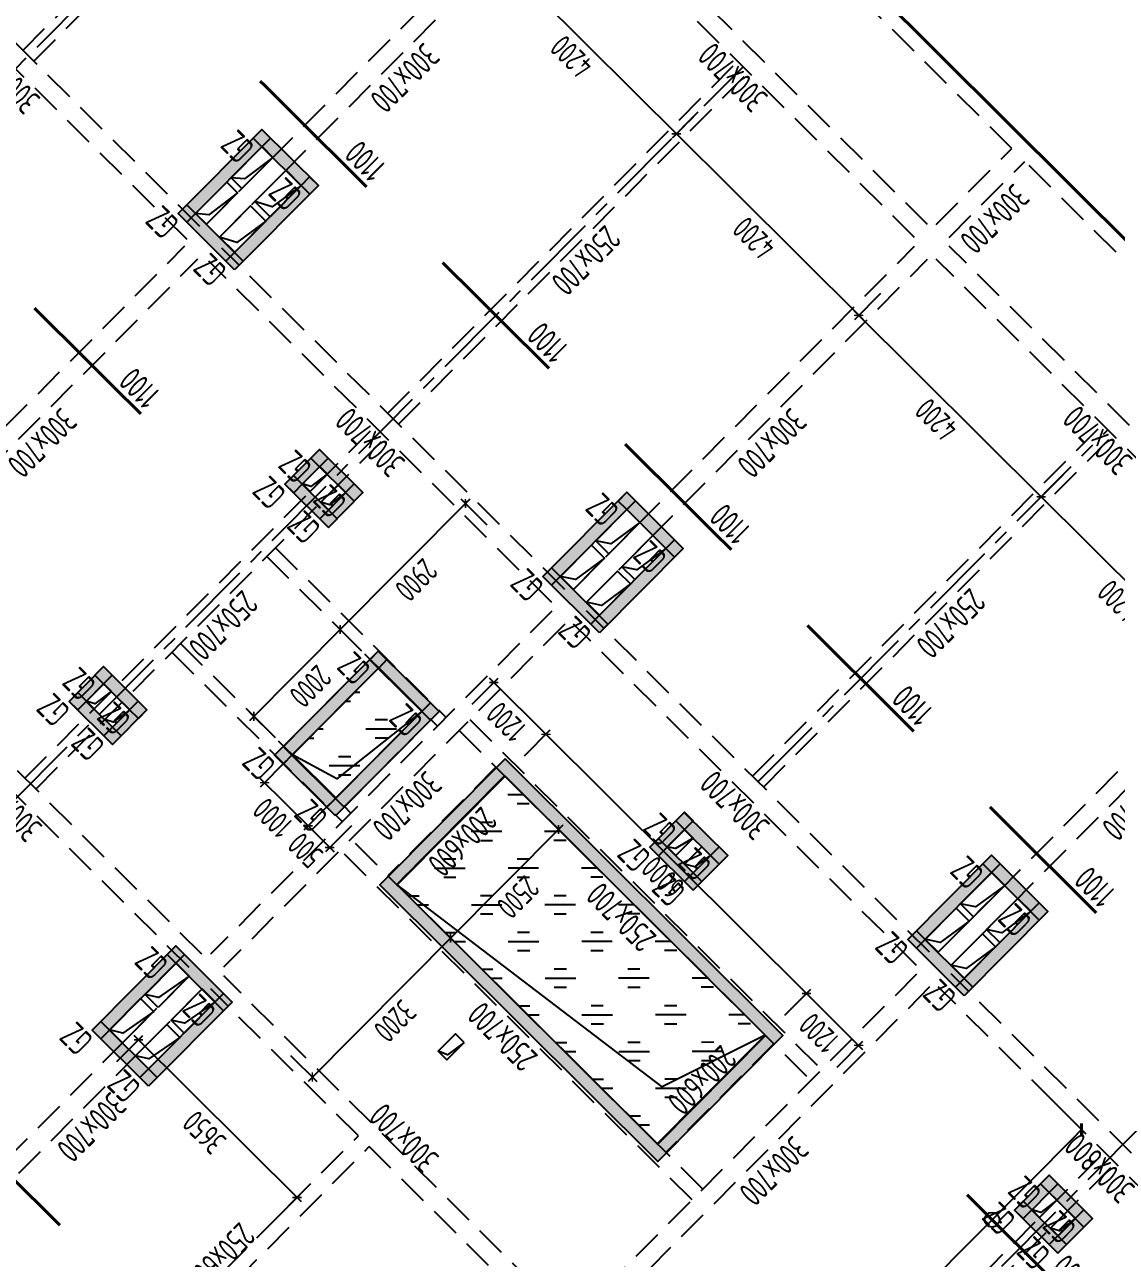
# Model space of a CAD drawing. Extents: x 517450926 to 520131079, y 3499134486 to 3500888201.
# Drawn here: x 518507917 to 518525741, y 3500326340 to 3500346474 of the extents above; entities that cross this region are included whole.
import ezdxf
from ezdxf.enums import TextEntityAlignment as Align

# ---------------------------------------------------------------- set-up
doc = ezdxf.new("R2010")
doc.units = 0
doc.header["$LTSCALE"] = 1000
doc.header["$MEASUREMENT"] = 0
doc.linetypes.add('CENTER', pattern=[2, 1.25, -0.25, 0.25, -0.25])
doc.linetypes.add('DASHED', pattern=[0.75, 0.5, -0.25])
doc.layers.get('0').update_dxf_attribs({"linetype": 'CONTINUOUS'})
doc.layers.get('Defpoints').update_dxf_attribs({"color": 2, "linetype": 'CONTINUOUS'})
for name, color, linetype in [('S_AXIS', 8, 'CENTER'), ('S_AXIS_DIMS', 3, 'CONTINUOUS'), ('S_BEAM', 4, 'DASHED'), ('S_BEAM_SECD_TEXT_HORZ', 9, 'CONTINUOUS'), ('S_BEAM_TEXT_HORZ', 7, 'CONTINUOUS'), ('S_BEAM_TEXT_VERT', 41, 'CONTINUOUS'), ('S_COLU', 2, 'CONTINUOUS'), ('S_COLU_HACH', 15, 'CONTINUOUS'), ('S_COLU_TEXT', 7, 'CONTINUOUS'), ('S_DETL', 7, 'CONTINUOUS'), ('S_DETL_HACH', 254, 'CONTINUOUS'), ('S_FLOR_ENHN', 91, 'DASHED'), ('S_FLOR_TEXT', 51, 'CONTINUOUS'), ('S_HOLE', 201, 'CONTINUOUS'), ('S_PLAN_HACH', 254, 'CONTINUOUS'), ('S_PLAN_REIN', 1, 'CONTINUOUS')]:
    doc.layers.add(name, color=color, linetype=linetype)
doc.styles.add('TH-STYLE3', font='tssdeng.shx', dxfattribs={"width": 0.7, "bigfont": 'tssdchn.shx'})
doc.styles.add('样式 1', font='Tssdeng.shx', dxfattribs={"width": 0.7, "bigfont": 'Tssdchn.shx'})
doc.dimstyles.new('TSSD_100_100', dxfattribs={"dimtxt": 375, "dimasz": 100, "dimexe": 100, "dimexo": 0, "dimgap": 125, "dimtad": 1, "dimdec": 1, "dimdsep": 46, "dimtxsty": 'TH-STYLE3', "dimblk": 'ARCHTICK', "dimcen": -100, "dimdle": 100, "dimclrt": 7, "dimadec": 0, "dimazin": 0, "dimtfac": 1, "dimtdec": 1, "dimtix": 1, "dimtmove": 2, "dimatfit": 3, "dimldrblk": 'ARCHTICK', "dimfxl": 500, "dimfxlon": 1, "dimtolj": 1, "dimtzin": 0, "dimarcsym": 0})
doc.dimstyles.new('TSSD_100_100$0', dxfattribs={"dimtxt": 300, "dimasz": 100, "dimexe": 100, "dimexo": 250, "dimgap": 100, "dimtad": 1, "dimdec": 0, "dimzin": 0, "dimdsep": 46, "dimtxsty": 'TH-STYLE3', "dimblk": '_tsdbk', "dimcen": 0, "dimdle": 100, "dimclrt": 7, "dimadec": 1, "dimazin": 0, "dimtfac": 1, "dimtdec": 0, "dimtix": 1, "dimtmove": 2, "dimatfit": 3, "dimldrblk": '_tsdbk', "dimfxl": 1, "dimtolj": 1, "dimtzin": 0, "dimarcsym": 0})
pattern_1 = [(50, (-4138.91, -3263.73), (71.72602, -6.275213), [7.5, -82.5]), (355, (-4138.91, -3263.73), (-13.875133, 75.219213), [6, -66]), (100.451444, (-4132.93, -3264.254), (57.850885, 68.944), [6.37402, -70.11421]), (46.1842, (-4138.91, -3243.73), (106.72413, -16.55193), [11.25, -123.75]), (96.63564, (-4130.02, -3245.11), (93.4662, 97.41186), [9.56103, -105.17138]), (351.18416, (-4138.91, -3243.73), (93.4662, 97.41186), [9, -99]), (21, (-4128.91, -3248.73), (59.690705, -40.26189), [7.5, -82.5]), (326, (-4128.91, -3248.73), (24.331533, 72.515005), [6, -66]), (71.451445, (-4123.935, -3252.086), (84.02224, 32.253115), [6.37402, -70.11421]), (37.5, (-4138.91, -3263.73), (1.2159855, 33.2893854), [0, -65.2, 0, -67, 0, -66.25]), (7.5, (-4138.91, -3263.73), (26.306954, 39.441171), [0, -38.2, 0, -63.7, 0, -25.25]), (327.5, (-4161.21, -3263.73), (53.382244, -2.255487), [0, -25, 0, -78, 0, -103.5]), (317.5, (-4171.21, -3263.73), (58.318617, 10.010498), [0, -32.5, 0, -51.8, 0, -73.5])]

# ---------------------------------------------------------------- blocks, each defined once
blk = doc.blocks.new('_ArchTick')
at = {"color": 0, "const_width": 0.25}
blk.add_lwpolyline([(-0.53, -0.53), (0.53, 0.53)], dxfattribs=at)
blk = doc.blocks.new('*D225')
at = {"layer": 'Defpoints', "color": 0, "transparency": 16777216}
for p in [(518525602, 3500339863), (518524513, 3500338769), (518528510, 3500336831)]:
    blk.add_point(p, dxfattribs=at)
at = {"layer": 'S_AXIS_DIMS', "color": 0, "lineweight": -2, "transparency": 16777216}
for p, q in [((518524866, 3500339123), (518524443, 3500338698)), ((518527562, 3500335736), (518524443, 3500338839)), ((518527844, 3500336161), (518527421, 3500335736))]:
    blk.add_line(p, q, dxfattribs=at)
at = {"layer": 'S_AXIS_DIMS', "color": 0, "lineweight": -2, "transparency": 16777216, "xscale": 100, "yscale": 100, "zscale": 100}
for p, rotation in [((518524513, 3500338769), 135.1572922653654), ((518527491, 3500335807), 315.1572922653655)]:
    blk.add_blockref('_ArchTick', p, dxfattribs=dict(at, rotation=rotation))
at = {"layer": 'S_AXIS_DIMS', "color": 7, "transparency": 16777216, "insert": (518525782, 3500337066), "char_height": 375, "attachment_point": 5, "rotation": 135.1573, "style": 'TH-STYLE3'}
blk.add_mtext('\\A1;4200', dxfattribs=at)
blk = doc.blocks.new('*D226')
at = {"layer": 'Defpoints', "color": 0, "transparency": 16777216}
for p in [(518522554, 3500342754), (518521535, 3500341730), (518525602, 3500339863)]:
    blk.add_point(p, dxfattribs=at)
at = {"layer": 'S_AXIS_DIMS', "color": 0, "lineweight": -2, "transparency": 16777216}
for p, q in [((518521888, 3500342085), (518521465, 3500341659)), ((518524584, 3500338698), (518521465, 3500341801)), ((518524866, 3500339123), (518524443, 3500338698))]:
    blk.add_line(p, q, dxfattribs=at)
at = {"layer": 'S_AXIS_DIMS', "color": 0, "lineweight": -2, "transparency": 16777216, "xscale": 100, "yscale": 100, "zscale": 100}
for p, rotation in [((518521535, 3500341730), 135.1572922653654), ((518524513, 3500338769), 315.1572922653655)]:
    blk.add_blockref('_ArchTick', p, dxfattribs=dict(at, rotation=rotation))
at = {"layer": 'S_AXIS_DIMS', "color": 7, "transparency": 16777216, "insert": (518522804, 3500340028), "char_height": 375, "attachment_point": 5, "rotation": 135.1573, "style": 'TH-STYLE3'}
blk.add_mtext('\\A1;4200', dxfattribs=at)
blk = doc.blocks.new('*D227')
at = {"layer": 'Defpoints', "color": 0, "transparency": 16777216}
for p in [(518519646, 3500345787), (518518557, 3500344692), (518522554, 3500342754)]:
    blk.add_point(p, dxfattribs=at)
at = {"layer": 'S_AXIS_DIMS', "color": 0, "lineweight": -2, "transparency": 16777216}
for p, q in [((518518910, 3500345047), (518518487, 3500344621)), ((518521606, 3500341660), (518518487, 3500344763)), ((518521888, 3500342085), (518521465, 3500341659))]:
    blk.add_line(p, q, dxfattribs=at)
at = {"layer": 'S_AXIS_DIMS', "color": 0, "lineweight": -2, "transparency": 16777216, "xscale": 100, "yscale": 100, "zscale": 100}
for p, rotation in [((518518557, 3500344692), 135.1572922653654), ((518521535, 3500341730), 315.1572922653655)]:
    blk.add_blockref('_ArchTick', p, dxfattribs=dict(at, rotation=rotation))
at = {"layer": 'S_AXIS_DIMS', "color": 7, "transparency": 16777216, "insert": (518519826, 3500342990), "char_height": 375, "attachment_point": 5, "rotation": 135.1573, "style": 'TH-STYLE3'}
blk.add_mtext('\\A1;4200', dxfattribs=at)
blk = doc.blocks.new('*D228')
at = {"layer": 'Defpoints', "color": 0, "transparency": 16777216}
for p in [(518516598, 3500348678), (518515579, 3500347654), (518519646, 3500345787)]:
    blk.add_point(p, dxfattribs=at)
at = {"layer": 'S_AXIS_DIMS', "color": 0, "lineweight": -2, "transparency": 16777216}
for p, q in [((518515932, 3500348008), (518515509, 3500347583)), ((518518628, 3500344622), (518515509, 3500347724)), ((518518910, 3500345047), (518518487, 3500344621))]:
    blk.add_line(p, q, dxfattribs=at)
at = {"layer": 'S_AXIS_DIMS', "color": 0, "lineweight": -2, "transparency": 16777216, "xscale": 100, "yscale": 100, "zscale": 100}
for p, rotation in [((518515579, 3500347654), 135.1572922653654), ((518518557, 3500344692), 315.1572922653655)]:
    blk.add_blockref('_ArchTick', p, dxfattribs=dict(at, rotation=rotation))
at = {"layer": 'S_AXIS_DIMS', "color": 7, "transparency": 16777216, "insert": (518516848, 3500345951), "char_height": 375, "attachment_point": 5, "rotation": 135.1573, "style": 'TH-STYLE3'}
blk.add_mtext('\\A1;4200', dxfattribs=at)
blk = doc.blocks.new('*D242')
at = {"layer": 'Defpoints', "color": 0, "transparency": 16777216}
for p in [(518514287, 3500332147), (518512031, 3500329878), (518512614, 3500329299)]:
    blk.add_point(p, dxfattribs=at)
at = {"layer": 'S_AXIS_DIMS', "color": 0, "lineweight": -2, "transparency": 16777216}
for p, q in [((518514516, 3500331920), (518514941, 3500331497)), ((518514941, 3500331638), (518512543, 3500329228)), ((518512259, 3500329651), (518512685, 3500329228))]:
    blk.add_line(p, q, dxfattribs=at)
at = {"layer": 'S_AXIS_DIMS', "color": 0, "lineweight": -2, "transparency": 16777216, "xscale": 100, "yscale": 100, "zscale": 100}
for p, rotation in [((518514870, 3500331567), 45.15729226536542), ((518512614, 3500329299), 225.1572922653654)]:
    blk.add_blockref('_ArchTick', p, dxfattribs=dict(at, rotation=rotation))
at = {"layer": 'S_AXIS_DIMS', "color": 7, "transparency": 16777216, "insert": (518513963, 3500330213), "char_height": 375, "attachment_point": 5, "rotation": 225.1573, "style": 'TH-STYLE3'}
blk.add_mtext('\\A1;3200', dxfattribs=at)
blk = doc.blocks.new('*D275')
at = {"layer": 'Defpoints', "color": 0, "transparency": 16777216}
for p in [(518518784, 3500350876), (518493334, 3500336844), (518500051, 3500333572), (518500307, 3500332652), (518497398, 3500329372)]:
    blk.add_point(p, dxfattribs=at)
at = {"layer": 'S_AXIS_DIMS', "color": 0, "lineweight": -2, "transparency": 16777216}
blk.add_arc((518500528, 3500332519), 1156, 45.1573, 148.9904, dxfattribs=at)
at = {"layer": 'S_AXIS_DIMS', "color": 0, "lineweight": -2, "transparency": 16777216, "xscale": 100, "yscale": 100, "zscale": 100}
for p, rotation in [((518501343, 3500333339), 315.1572922626805), ((518499537, 3500333115), 238.9904039091502)]:
    blk.add_blockref('_ArchTick', p, dxfattribs=dict(at, rotation=rotation))
at = {"layer": 'S_AXIS_DIMS', "color": 7, "transparency": 16777216, "insert": (518500424, 3500333357), "char_height": 375, "attachment_point": 5, "rotation": 187.0738, "style": 'TH-STYLE3'}
blk.add_mtext('\\A1;104°', dxfattribs=at)
blk = doc.blocks.new('*D301')
at = {"layer": 'Defpoints', "color": 0, "transparency": 16777216}
for p in [(518520682, 3500330662), (518520008, 3500329984), (518520859, 3500329138)]:
    blk.add_point(p, dxfattribs=at)
at = {"layer": 'S_AXIS_DIMS', "color": 0, "lineweight": -2, "transparency": 16777216}
for p, q in [((518520330, 3500330308), (518520753, 3500330733)), ((518521604, 3500329745), (518520611, 3500330733)), ((518521181, 3500329461), (518521604, 3500329887))]:
    blk.add_line(p, q, dxfattribs=at)
at = {"layer": 'S_AXIS_DIMS', "color": 0, "lineweight": -2, "transparency": 16777216, "xscale": 100, "yscale": 100, "zscale": 100}
for p, rotation in [((518520682, 3500330662), 135.1572922659514), ((518521533, 3500329816), 315.1572922659514)]:
    blk.add_blockref('_ArchTick', p, dxfattribs=dict(at, rotation=rotation))
at = {"layer": 'S_AXIS_DIMS', "color": 7, "transparency": 16777216, "insert": (518520887, 3500330017), "char_height": 375, "attachment_point": 5, "rotation": 135.1573, "style": 'TH-STYLE3'}
blk.add_mtext('\\A1;1200', dxfattribs=at)
blk = doc.blocks.new('*D302')
at = {"layer": 'Defpoints', "color": 0, "transparency": 16777216}
for p in [(518516428, 3500334893), (518515754, 3500334215), (518520008, 3500329984)]:
    blk.add_point(p, dxfattribs=at)
at = {"layer": 'S_AXIS_DIMS', "color": 0, "lineweight": -2, "transparency": 16777216}
for p, q in [((518516076, 3500334539), (518516499, 3500334964)), ((518520753, 3500330592), (518516357, 3500334964)), ((518520330, 3500330308), (518520753, 3500330733))]:
    blk.add_line(p, q, dxfattribs=at)
at = {"layer": 'S_AXIS_DIMS', "color": 0, "lineweight": -2, "transparency": 16777216, "xscale": 100, "yscale": 100, "zscale": 100}
for p, rotation in [((518516428, 3500334893), 135.1572922659514), ((518520682, 3500330662), 315.1572922659514)]:
    blk.add_blockref('_ArchTick', p, dxfattribs=dict(at, rotation=rotation))
at = {"layer": 'S_AXIS_DIMS', "color": 7, "transparency": 16777216, "insert": (518518335, 3500332556), "char_height": 375, "attachment_point": 5, "rotation": 135.1573, "style": 'TH-STYLE3'}
blk.add_mtext('\\A1;6000', dxfattribs=at)
blk = doc.blocks.new('*D303')
at = {"layer": 'Defpoints', "color": 0, "transparency": 16777216}
for p in [(518515577, 3500335739), (518514903, 3500335061), (518515754, 3500334215)]:
    blk.add_point(p, dxfattribs=at)
at = {"layer": 'S_AXIS_DIMS', "color": 0, "lineweight": -2, "transparency": 16777216}
for p, q in [((518515225, 3500335385), (518515648, 3500335810)), ((518516499, 3500334823), (518515506, 3500335810)), ((518516076, 3500334539), (518516499, 3500334964))]:
    blk.add_line(p, q, dxfattribs=at)
at = {"layer": 'S_AXIS_DIMS', "color": 0, "lineweight": -2, "transparency": 16777216, "xscale": 100, "yscale": 100, "zscale": 100}
for p, rotation in [((518515577, 3500335739), 135.1572922659514), ((518516428, 3500334893), 315.1572922659514)]:
    blk.add_blockref('_ArchTick', p, dxfattribs=dict(at, rotation=rotation))
at = {"layer": 'S_AXIS_DIMS', "color": 7, "transparency": 16777216, "insert": (518515782, 3500335095), "char_height": 375, "attachment_point": 5, "rotation": 135.1573, "style": 'TH-STYLE3'}
blk.add_mtext('\\A1;1200', dxfattribs=at)
blk = doc.blocks.new('*D304')
at = {"layer": 'Defpoints', "color": 0, "transparency": 16777216}
for p in [(518516050, 3500333920), (518514287, 3500332147), (518514870, 3500331567)]:
    blk.add_point(p, dxfattribs=at)
at = {"layer": 'S_AXIS_DIMS', "color": 0, "lineweight": -2, "transparency": 16777216}
for p, q in [((518516279, 3500333693), (518516704, 3500333270)), ((518516704, 3500333411), (518514800, 3500331497)), ((518514516, 3500331920), (518514941, 3500331497))]:
    blk.add_line(p, q, dxfattribs=at)
at = {"layer": 'S_AXIS_DIMS', "color": 0, "lineweight": -2, "transparency": 16777216, "xscale": 100, "yscale": 100, "zscale": 100}
for p, rotation in [((518516633, 3500333340), 45.15729226536542), ((518514870, 3500331567), 225.1572922653654)]:
    blk.add_blockref('_ArchTick', p, dxfattribs=dict(at, rotation=rotation))
at = {"layer": 'S_AXIS_DIMS', "color": 7, "transparency": 16777216, "insert": (518515973, 3500332233), "char_height": 375, "attachment_point": 5, "rotation": 225.1573, "style": 'TH-STYLE3'}
blk.add_mtext('\\A1;2500', dxfattribs=at)
blk = doc.blocks.new('*D308')
at = {"layer": 'Defpoints', "color": 0, "transparency": 16777216}
for p in [(518509776, 3500329906), (518509327, 3500329454), (518511915, 3500326881)]:
    blk.add_point(p, dxfattribs=at)
at = {"layer": 'S_AXIS_DIMS', "color": 0, "lineweight": -2, "transparency": 16777216}
for p, q in [((518509423, 3500329551), (518509846, 3500329977)), ((518512435, 3500327261), (518509705, 3500329976)), ((518512011, 3500326977), (518512434, 3500327403))]:
    blk.add_line(p, q, dxfattribs=at)
at = {"layer": 'S_AXIS_DIMS', "color": 0, "lineweight": -2, "transparency": 16777216, "xscale": 100, "yscale": 100, "zscale": 100}
for p, rotation in [((518509776, 3500329906), 135.1572922659514), ((518512364, 3500327332), 315.1572922659514)]:
    blk.add_blockref('_ArchTick', p, dxfattribs=dict(at, rotation=rotation))
at = {"layer": 'S_AXIS_DIMS', "color": 7, "transparency": 16777216, "insert": (518510849, 3500328397), "char_height": 375, "attachment_point": 5, "rotation": 135.1573, "style": 'TH-STYLE3'}
blk.add_mtext('\\A1;3650', dxfattribs=at)
blk = doc.blocks.new('*D309')
at = {"layer": 'Defpoints', "color": 0, "transparency": 16777216}
for p in [(518512915, 3500333771), (518512543, 3500333398), (518513269, 3500333418)]:
    blk.add_point(p, dxfattribs=at)
at = {"layer": 'S_AXIS_DIMS', "color": 0, "lineweight": -2, "transparency": 16777216}
for p, q in [((518512896, 3500333752), (518512473, 3500333327)), ((518512543, 3500333398), (518512473, 3500333468)), ((518512898, 3500333045), (518512543, 3500333398)), ((518513251, 3500333400), (518512827, 3500332974)), ((518512898, 3500333045), (518512969, 3500332975))]:
    blk.add_line(p, q, dxfattribs=at)
at = {"layer": 'S_AXIS_DIMS', "color": 0, "lineweight": -2, "transparency": 16777216, "xscale": 100, "yscale": 100, "zscale": 100}
for p, rotation in [((518512543, 3500333398), 315.1572922659514), ((518512898, 3500333045), 135.1572922659514)]:
    blk.add_blockref('_ArchTick', p, dxfattribs=dict(at, rotation=rotation))
at = {"layer": 'S_AXIS_DIMS', "color": 7, "transparency": 16777216, "insert": (518512500, 3500333000), "char_height": 375, "attachment_point": 5, "rotation": 135.1573, "style": 'TH-STYLE3'}
blk.add_mtext('\\A1;500', dxfattribs=at)
blk = doc.blocks.new('*D310')
at = {"layer": 'Defpoints', "color": 0, "transparency": 16777216}
for p in [(518512206, 3500334476), (518511834, 3500334103), (518512915, 3500333771)]:
    blk.add_point(p, dxfattribs=at)
at = {"layer": 'S_AXIS_DIMS', "color": 0, "lineweight": -2, "transparency": 16777216}
for p, q in [((518512187, 3500334458), (518511764, 3500334032)), ((518512614, 3500333327), (518511763, 3500334174)), ((518512896, 3500333752), (518512473, 3500333327))]:
    blk.add_line(p, q, dxfattribs=at)
at = {"layer": 'S_AXIS_DIMS', "color": 0, "lineweight": -2, "transparency": 16777216, "xscale": 100, "yscale": 100, "zscale": 100}
for p, rotation in [((518511834, 3500334103), 135.1572922659514), ((518512543, 3500333398), 315.1572922659514)]:
    blk.add_blockref('_ArchTick', p, dxfattribs=dict(at, rotation=rotation))
at = {"layer": 'S_AXIS_DIMS', "color": 7, "transparency": 16777216, "insert": (518511969, 3500333529), "char_height": 375, "attachment_point": 5, "rotation": 135.1573, "style": 'TH-STYLE3'}
blk.add_mtext('\\A1;1000', dxfattribs=at)
blk = doc.blocks.new('*D311')
at = {"layer": 'Defpoints', "color": 0, "transparency": 16777216}
for p in [(518515712, 3500338064), (518513068, 3500336604), (518513667, 3500336008)]:
    blk.add_point(p, dxfattribs=at)
at = {"layer": 'S_AXIS_DIMS', "color": 0, "lineweight": -2, "transparency": 16777216}
for p, q in [((518515183, 3500338731), (518512997, 3500336533)), ((518515468, 3500338307), (518515042, 3500338730)), ((518513423, 3500336251), (518512997, 3500336674))]:
    blk.add_line(p, q, dxfattribs=at)
at = {"layer": 'S_AXIS_DIMS', "color": 0, "lineweight": -2, "transparency": 16777216, "xscale": 100, "yscale": 100, "zscale": 100}
for p, rotation in [((518515113, 3500338660), 45.15729226595141), ((518513068, 3500336604), 225.1572922659514)]:
    blk.add_blockref('_ArchTick', p, dxfattribs=dict(at, rotation=rotation))
at = {"layer": 'S_AXIS_DIMS', "color": 7, "transparency": 16777216, "insert": (518514312, 3500337411), "char_height": 375, "attachment_point": 5, "rotation": 225.1573, "style": 'TH-STYLE3'}
blk.add_mtext('\\A1;2900', dxfattribs=at)
blk = doc.blocks.new('*D312')
at = {"layer": 'Defpoints', "color": 0, "transparency": 16777216}
for p in [(518513667, 3500336008), (518511658, 3500335185), (518512257, 3500334590)]:
    blk.add_point(p, dxfattribs=at)
at = {"layer": 'S_AXIS_DIMS', "color": 0, "lineweight": -2, "transparency": 16777216}
for p, q in [((518513139, 3500336674), (518511587, 3500335115)), ((518513423, 3500336251), (518512997, 3500336674)), ((518512012, 3500334833), (518511587, 3500335256))]:
    blk.add_line(p, q, dxfattribs=at)
at = {"layer": 'S_AXIS_DIMS', "color": 0, "lineweight": -2, "transparency": 16777216, "xscale": 100, "yscale": 100, "zscale": 100}
for p, rotation in [((518513068, 3500336604), 45.15729226595141), ((518511658, 3500335185), 225.1572922659514)]:
    blk.add_blockref('_ArchTick', p, dxfattribs=dict(at, rotation=rotation))
at = {"layer": 'S_AXIS_DIMS', "color": 7, "transparency": 16777216, "insert": (518512584, 3500335674), "char_height": 375, "attachment_point": 5, "rotation": 225.1573, "style": 'TH-STYLE3'}
blk.add_mtext('\\A1;2000', dxfattribs=at)
blk = doc.blocks.new('_tsdbk')
blk.add_line((-1, 0), (0, 0))
at = {"const_width": 0.5}
blk.add_lwpolyline([(-0.7, -0.7), (0.7, 0.7)], dxfattribs=at)
blk = doc.blocks.new('*D400')
at = {"layer": 'Defpoints', "color": 0, "transparency": 16777216}
for p in [(518524412, 3500329200), (518525174, 3500328442), (518518701, 3500323456)]:
    blk.add_point(p, dxfattribs=at)
at = {"layer": 'S_FLOR_TEXT', "color": 0, "lineweight": -2, "transparency": 16777216}
for p, q in [((518524590, 3500329023), (518525245, 3500328371)), ((518519533, 3500322770), (518525104, 3500328371)), ((518518878, 3500323280), (518519534, 3500322628))]:
    blk.add_line(p, q, dxfattribs=at)
at = {"layer": 'S_FLOR_TEXT', "color": 0, "lineweight": -2, "transparency": 16777216, "xscale": 100, "yscale": 100, "zscale": 100}
for p, rotation in [((518525174, 3500328442), 45.15729851983615), ((518519463, 3500322699), 225.1572985198361)]:
    blk.add_blockref('_tsdbk', p, dxfattribs=dict(at, rotation=rotation))
blk = doc.blocks.new('A$C04C438BD')
at = {"layer": 'S_COLU_HACH'}
blk.add_hatch(color=256, dxfattribs=at).paths.add_polyline_path([(0, 200), (200, 200), (200, 0), (0, 0)])
at = {"layer": 'S_COLU'}
blk.add_lwpolyline([(0, 200), (200, 200), (200, 0), (0, 0)], close=True, dxfattribs=at)
at = {"layer": 'S_COLU_TEXT', "style": 'TH-STYLE3', "width": 0.65}
blk.add_text('GZ', height=420, dxfattribs=at).set_placement((70, 270))
blk = doc.blocks.new('A$C764F1892')
at = {"layer": 'S_DETL_HACH'}
h = blk.add_hatch(dxfattribs=at)
h.set_pattern_fill('AR-CONC', color=256, scale=10)
h.set_pattern_definition(pattern_1)
h.paths.add_polyline_path([(74950, 18793), (74950, 16853), (76250, 16853), (76250, 18793)])
h.paths.add_polyline_path([(75150, 18593), (76050, 18593), (76050, 17053), (75150, 17053)], flags=16)
h = blk.add_hatch(dxfattribs=at)
h.set_pattern_fill('AR-CONC', color=256, scale=10)
h.set_pattern_definition(pattern_1)
h.paths.add_polyline_path([(79300, 15254), (79300, 14454), (80300, 14454), (80300, 15254)])
h.paths.add_polyline_path([(79500, 15054), (80100, 15054), (80100, 14654), (79500, 14654)], flags=16)
h = blk.add_hatch(dxfattribs=at)
h.set_pattern_fill('AR-CONC', color=256, scale=10)
h.set_pattern_definition(pattern_1)
h.paths.add_polyline_path([(68190, 13800), (68190, 10900), (74590, 10900), (74590, 13800)])
h.paths.add_polyline_path([(68390, 13600), (74390, 13600), (74390, 11100), (68390, 11100)], flags=16)
h = blk.add_hatch(dxfattribs=at)
h.set_pattern_fill('AR-CONC', color=256, scale=10)
h.set_pattern_definition(pattern_1)
h.paths.add_polyline_path([(75899, 13511), (75899, 11111), (77299, 11111), (77299, 13511)])
h.paths.add_polyline_path([(76099, 13311), (77099, 13311), (77099, 11311), (76099, 11311)], flags=16)
h = blk.add_hatch(dxfattribs=at)
h.set_pattern_fill('AR-CONC', color=256, scale=10)
h.set_pattern_definition(pattern_1)
h.paths.add_polyline_path([(62500, 10254), (62500, 9454), (63500, 9454), (63500, 10254)])
h.paths.add_polyline_path([(62700, 10054), (63300, 10054), (63300, 9654), (62700, 9654)], flags=16)
h = blk.add_hatch(dxfattribs=at)
h.set_pattern_fill('AR-CONC', color=256, scale=10)
h.set_pattern_definition(pattern_1)
h.paths.add_polyline_path([(70901, 10254), (70900, 9454), (71900, 9454), (71901, 10254)])
h.paths.add_polyline_path([(71101, 10054), (71700, 10054), (71700, 9654), (71100, 9654)], flags=16)
h = blk.add_hatch(dxfattribs=at)
h.set_pattern_fill('AR-CONC', color=256, scale=10)
h.set_pattern_definition(pattern_1)
h.paths.add_polyline_path([(79300, 10254), (79300, 9454), (80300, 9454), (80300, 10254)])
h.paths.add_polyline_path([(79500, 10054), (80100, 10054), (80100, 9654), (79500, 9654)], flags=16)
h = blk.add_hatch(dxfattribs=at)
h.set_pattern_fill('AR-CONC', color=256, scale=10)
h.set_pattern_definition(pattern_1)
h.paths.add_polyline_path([(66550, 8354), (66550, 6414), (67850, 6414), (67850, 8354)])
h.paths.add_polyline_path([(66750, 8154), (67651, 8154), (67651, 6614), (66750, 6614)], flags=16)
h = blk.add_hatch(dxfattribs=at)
h.set_pattern_fill('AR-CONC', color=256, scale=10)
h.set_pattern_definition(pattern_1)
h.paths.add_polyline_path([(74950, 8354), (74950, 6414), (76250, 6414), (76250, 8354)])
h.paths.add_polyline_path([(75150, 8154), (76051, 8154), (76051, 6614), (75150, 6614)], flags=16)
h = blk.add_hatch(dxfattribs=at)
h.set_pattern_fill('AR-CONC', color=256, scale=10)
h.set_pattern_definition(pattern_1)
h.paths.add_polyline_path([(83350, 8354), (83350, 6414), (84650, 6414), (84650, 8354)])
h.paths.add_polyline_path([(83551, 8154), (84451, 8154), (84451, 6614), (83551, 6614)], flags=16)
at = {"layer": 'S_DETL'}
for points in [[(74950, 18793), (76250, 18793), (76250, 16853), (74950, 16853)], [(75150, 18593), (76050, 18593), (76050, 17053), (75150, 17053)], [(79300, 14454), (79300, 15254), (80300, 15254), (80300, 14454)], [(79500, 15054), (79500, 14654), (80100, 14654), (80100, 15054)], [(74590, 10900), (74590, 13800), (68190, 13800), (68190, 10900)], [(74390, 11100), (74390, 13600), (68390, 13600), (68390, 11100)], [(75899, 13511), (77299, 13511), (77299, 11111), (75899, 11111)], [(76099, 13311), (77099, 13311), (77099, 11311), (76099, 11311)], [(62500, 10254), (62500, 9454), (63500, 9454), (63500, 10254)], [(70901, 10254), (70900, 9454), (71900, 9454), (71901, 10254)], [(79300, 10254), (79300, 9454), (80300, 9454), (80300, 10254)], [(62700, 9654), (62700, 10054), (63300, 10054), (63300, 9654)], [(71100, 9654), (71101, 10054), (71700, 10054), (71700, 9654)], [(79500, 9654), (79500, 10054), (80100, 10054), (80100, 9654)], [(66550, 8354), (67850, 8354), (67850, 6414), (66550, 6414)], [(74950, 8354), (76250, 8354), (76250, 6414), (74950, 6414)], [(83350, 8354), (84650, 8354), (84650, 6414), (83350, 6414)], [(66750, 8154), (67651, 8154), (67651, 6614), (66750, 6614)], [(75150, 8154), (76051, 8154), (76051, 6614), (75150, 6614)], [(83551, 8154), (84451, 8154), (84451, 6614), (83551, 6614)]]:
    blk.add_lwpolyline(points, close=True, dxfattribs=at)
at = {"layer": 'S_COLU'}
for p in [(74950, 18593), (76050, 18592), (74950, 16853), (76050, 16852), (79300, 15054), (80100, 15053), (79300, 14454), (80100, 14453), (75899, 13311), (77099, 13310), (75899, 11111), (77099, 11110), (62500, 10054), (63300, 10053), (70901, 10054), (71700, 10053), (79300, 10054), (80100, 10053), (62500, 9454), (63300, 9453), (70900, 9454), (71700, 9453), (79300, 9454), (80100, 9453), (66550, 8154), (67650, 8154), (74950, 8154), (76050, 8154), (83350, 8154), (84450, 8154), (66550, 6414), (67650, 6414), (74950, 6414), (76050, 6414), (83350, 6414), (84450, 6414)]:
    blk.add_blockref('A$C04C438BD', p, dxfattribs=at)

msp = doc.modelspace()

# ---------------------------------------------------------------- hatches: boundary and pattern name
at = {"layer": 'S_PLAN_HACH', "transparency": 33554559}
h = msp.add_hatch(dxfattribs=at)
h.set_pattern_fill('GOST_GLASS', color=256, scale=100)
h.set_pattern_definition([(180.1573, (518588767.5, 3500197183), (-601.645, 598.3506), [500, -700]), (180.1573, (518588617.1, 3500197332.6), (-601.645, 598.3506), [200, -1000]), (180.1573, (518588617.94, 3500197032.6), (-601.645, 598.3506), [200, -1000])])
h.paths.add_polyline_path([(518512996.7799, 3500333853.7061), (518512287.7346, 3500334558.869), (518513698.0604, 3500335976.9596), (518514407.1057, 3500335271.7967)])
h = msp.add_hatch(dxfattribs=at)
h.set_pattern_fill('GOST_GLASS', color=256, scale=100)
h.set_pattern_definition([(180.1573, (518630193.4, 3500156019.2), (-601.6449, 598.3506), [500, -700]), (180.1573, (518630043, 3500156168.8), (-601.6449, 598.3506), [200, -1000]), (180.1573, (518630043.8, 3500155868.8), (-601.6449, 598.3506), [200, -1000])])
h.paths.add_polyline_path([(518518244.8927, 3500328211.2253), (518513990.6209, 3500332442.2028), (518515753.5282, 3500334214.8161), (518520007.8, 3500329983.8386)])

# ---------------------------------------------------------------- linework, layer by layer
at = {"layer": 'S_AXIS'}
for p, q in [((518495426.5173, 3500333345.8371), (518513690.2369, 3500351710.1106)), ((518503497.9866, 3500329549.6044), (518519646.2175, 3500345786.742)), ((518519890.3784, 3500334120.1065), (518525602.1981, 3500339863.3735)), ((518515409.9489, 3500317702.8662), (518531558.1787, 3500333940.005))]:
    msp.add_line(p, q, dxfattribs=at)
at = {"layer": 'S_BEAM', "linetype": 'Continuous'}
msp.add_line((518536405.8214, 3500332503.7387), (518500492.6763, 3500368220.2407), dxfattribs=at)
at = {"layer": 'S_BEAM'}
for p, q in [((518507889.7865, 3500346054.9889), (518513601.6062, 3500351798.2559)), ((518508067.0479, 3500345878.6982), (518513778.8675, 3500351621.9652)), ((518524033.9513, 3500344455.2796), (518518255.232, 3500350202.3574)), ((518510779.1462, 3500343181.45), (518505177.6882, 3500348752.2371)), ((518510885.1147, 3500343217.0964), (518516455.9018, 3500348818.5543)), ((518522658.4953, 3500343214.0621), (518517057.0374, 3500348784.8492)), ((518510567.5973, 3500342968.7364), (518504966.1393, 3500348539.5235)), ((518511097.8283, 3500343005.5475), (518516668.6154, 3500348607.0055)), ((518522446.9465, 3500343001.3485), (518516845.4885, 3500348572.1356)), ((518513845.7671, 3500340131.6204), (518519557.5868, 3500345874.8874)), ((518514023.0285, 3500339955.3296), (518519734.8481, 3500345698.5967)), ((518522799.9162, 3500343214.4503), (518524033.9513, 3500344455.2796)), ((518523012.6297, 3500343002.9014), (518524246.6649, 3500344243.7307)), ((518529989.9319, 3500338531.9111), (518524246.6649, 3500344243.7307)), ((518504961.7462, 3500337261.1158), (518510532.5333, 3500342862.5737)), ((518516876.5476, 3500337258.4697), (518522447.3347, 3500342859.9277)), ((518528614.4759, 3500337290.6936), (518523013.018, 3500342861.4806)), ((518516735.1268, 3500337258.0815), (518511133.6688, 3500342828.8686)), ((518505174.4598, 3500337049.5669), (518510745.2468, 3500342651.0249)), ((518516523.5779, 3500337045.3679), (518510922.1199, 3500342616.155)), ((518517089.2612, 3500337046.9208), (518522660.0483, 3500342648.3788)), ((518528402.9271, 3500337077.98), (518522801.4691, 3500342648.767)), ((518507922.3986, 3500334175.6398), (518513634.2183, 3500339918.9068)), ((518519801.7478, 3500334208.2518), (518525513.5674, 3500339951.5189)), ((518508099.6599, 3500333999.349), (518513811.4796, 3500339742.6161)), ((518519979.0091, 3500334031.9611), (518525690.8288, 3500339775.2281)), ((518512013.3141, 3500337934.5505), (518514796.317, 3500335166.786)), ((518511872.2815, 3500337792.7414), (518514655.2844, 3500335024.9769)), ((518510811.7582, 3500331302.1009), (518505210.3003, 3500336872.8879)), ((518516523.9662, 3500336903.947), (518510953.1791, 3500331302.4891)), ((518522691.1074, 3500331334.7129), (518517089.6494, 3500336905.5)), ((518528403.3153, 3500336936.5591), (518522832.5282, 3500331335.1012)), ((518510600.2094, 3500331089.3873), (518504998.7514, 3500336660.1743)), ((518516736.6797, 3500336692.3982), (518511165.8927, 3500331090.9402)), ((518522479.5585, 3500331121.9993), (518516878.1006, 3500336692.7864)), ((518528616.0289, 3500336725.0102), (518523045.2418, 3500331123.5523)), ((518510320.9231, 3500336232.8417), (518513103.926, 3500333465.0773)), ((518510461.9557, 3500336374.6508), (518513244.9585, 3500333606.8863)), ((518512145.9255, 3500334699.9016), (518513556.2514, 3500336117.9922)), ((518512287.7346, 3500334558.869), (518513698.0604, 3500335976.9597)), ((518512996.7799, 3500333853.7061), (518514407.1057, 3500335271.7967)), ((518513138.5889, 3500333712.6735), (518514548.9148, 3500335130.7641)), ((518515185.3213, 3500335132.4985), (518520928.5883, 3500329420.6788)), ((518515009.0306, 3500334955.2372), (518520752.2976, 3500329243.4175)), ((518515611.7191, 3500334355.8487), (518513848.8118, 3500332583.2354)), ((518515753.5282, 3500334214.8161), (518513990.6209, 3500332442.2028)), ((518518813.0996, 3500327293.5429), (518513069.8326, 3500333005.3626)), ((518518989.3903, 3500327470.8042), (518513246.1233, 3500333182.6239)), ((518522479.9468, 3500330980.5785), (518516909.1597, 3500325379.1205)), ((518528647.088, 3500325411.3444), (518523045.6301, 3500330982.1315)), ((518510600.5976, 3500330947.9664), (518506510.6527, 3500326835.5036)), ((518516767.7389, 3500325378.7323), (518511166.2809, 3500330949.5194)), ((518510813.3112, 3500330736.4176), (518506723.3662, 3500326623.9547)), ((518516556.19, 3500325166.0187), (518510954.732, 3500330736.8058)), ((518522692.6604, 3500330769.0296), (518517121.8733, 3500325167.5717)), ((518528435.5392, 3500325198.6308), (518522834.0812, 3500330769.4179)), ((518520007.8, 3500329983.8386), (518518244.8927, 3500328211.2253)), ((518520149.6091, 3500329842.806), (518518386.7018, 3500328070.1927)), ((518509063.9923, 3500324014.0754), (518513365.4861, 3500328339.2519)), ((518509241.2536, 3500323837.7847), (518513542.7474, 3500328162.9611)), ((518519834.3606, 3500322328.9019), (518525546.1799, 3500328072.1693)), ((518520011.6219, 3500322152.6112), (518525723.4412, 3500327895.8786))]:
    msp.add_line(p, q, dxfattribs=at)
at = {"layer": 'S_FLOR_ENHN', "linetype": 'ByBlock', "const_width": 50}
msp.add_lwpolyline([(518516942.5503, 3500313216.9277), (518518035.5529, 3500314315.9478), (518518319.169, 3500314033.8847), (518536547.6304, 3500332362.7061), (518500492.6763, 3500368220.2407), (518492728.8326, 3500360413.6518), (518484075.4782, 3500344352.6537), (518498334.3794, 3500330171.8274), (518499533.1564, 3500331377.2044), (518510594.2632, 3500320376.6628), (518510171.1655, 3500319951.2356)], close=True, dxfattribs=at)
at = {"layer": 'S_FLOR_TEXT'}
msp.add_circle((518523711.723, 3500326971.0879), 120, dxfattribs=at)
at = {"layer": 'S_HOLE'}
for points in [[(518511463.2532, 3500343798.4179), (518511285.9437, 3500343974.7565), (518511793.8166, 3500344485.4256), (518511971.1261, 3500344309.087)], [(518511924.1895, 3500343340.1964), (518511676.0622, 3500343586.965), (518512183.9352, 3500344097.6341), (518512432.0624, 3500343850.8655)], [(518510885.1147, 3500343217.0964), (518510707.8272, 3500343393.4132), (518511215.7001, 3500343904.0823), (518511392.9876, 3500343727.7655)], [(518511345.9556, 3500342758.7789), (518511097.8283, 3500343005.5475), (518511605.7012, 3500343516.2166), (518511853.8285, 3500343269.448)], [(518512859.9975, 3500339139.4634), (518512735.4365, 3500339263.3424), (518512453.3536, 3500338979.7065), (518512577.9146, 3500338855.8275)], [(518513161.3593, 3500338839.7872), (518513036.7983, 3500338963.6662), (518512754.7154, 3500338680.0302), (518512879.2764, 3500338556.1512)], [(518517454.507, 3500337839.6545), (518517241.7887, 3500338051.208), (518517749.6616, 3500338561.8772), (518517962.3799, 3500338350.3236)], [(518517880.0345, 3500337416.6479), (518517667.3162, 3500337628.2015), (518518175.1891, 3500338138.8706), (518518387.9074, 3500337927.3171)], [(518516876.3905, 3500337258.3112), (518516663.6722, 3500337469.8648), (518517171.5451, 3500337980.5339), (518517384.2634, 3500337768.9803)], [(518517301.8006, 3500336835.2305), (518517089.0823, 3500337046.784), (518517596.9552, 3500337557.4531), (518517809.6735, 3500337345.8996)], [(518509332.7247, 3500335593.7302), (518509208.1637, 3500335717.6092), (518508926.0808, 3500335433.9732), (518509050.6418, 3500335310.0943)], [(518509634.0864, 3500335294.0539), (518509509.5254, 3500335417.9329), (518509227.4425, 3500335134.297), (518509352.0035, 3500335010.418)], [(518518407.4444, 3500333056.3668), (518518549.2534, 3500332915.3342), (518518831.3186, 3500333198.9523), (518518689.5096, 3500333339.9849)], [(518518832.8716, 3500332633.269), (518518691.0625, 3500332774.3016), (518518973.1277, 3500333057.9198), (518519114.9368, 3500332916.8871)], [(518523410.5112, 3500331916.2666), (518523197.7929, 3500332127.8201), (518523705.6659, 3500332638.4893), (518523918.3841, 3500332426.9357)], [(518523836.0387, 3500331493.26), (518523623.3204, 3500331704.8136), (518524131.1933, 3500332215.4827), (518524343.9116, 3500332003.9291)], [(518522832.3947, 3500331334.9233), (518522619.6764, 3500331546.4769), (518523127.5493, 3500332057.146), (518523340.2676, 3500331845.5924)], [(518523257.8048, 3500330911.8426), (518523045.0865, 3500331123.3961), (518523552.9594, 3500331634.0652), (518523765.6777, 3500331422.5117)], [(518510096.0999, 3500330434.9842), (518509883.3898, 3500330646.5296), (518510390.7409, 3500331156.6741), (518510603.4511, 3500330945.1286)], [(518509515.5145, 3500329856.9092), (518509302.8043, 3500330068.4547), (518509810.1554, 3500330578.5991), (518510022.8656, 3500330367.0536)], [(518510519.1552, 3500330015.2157), (518510306.445, 3500330226.7612), (518510813.7962, 3500330736.9056), (518511026.5063, 3500330525.3601)], [(518509941.0167, 3500329433.8938), (518509728.3066, 3500329645.4393), (518510235.6577, 3500330155.5837), (518510448.3679, 3500329944.0382)], [(518515093.7159, 3500329864.2832), (518514951.9068, 3500330005.3158), (518514669.3873, 3500329721.2408), (518514811.1963, 3500329580.2082)], [(518524487.9623, 3500327009.1076), (518524364.37, 3500327132.0231), (518524646.4352, 3500327415.6413), (518524770.0275, 3500327292.7257)], [(518524789.2892, 3500326709.3951), (518524665.6969, 3500326832.3106), (518524947.7622, 3500327115.9288), (518525071.3544, 3500326993.0132)]]:
    msp.add_lwpolyline(points, close=True, dxfattribs=at)
for points in [[(518511970.9871, 3500344308.9472), (518511504.4756, 3500343957.7917), (518511286.099, 3500343974.9126)], [(518511392.8321, 3500343727.6091), (518510922.163, 3500343372.273), (518510707.9825, 3500343393.5693)], [(518512431.9839, 3500343850.7865), (518511957.2495, 3500343499.3395), (518511676.2176, 3500343587.1211)], [(518511853.75, 3500343269.3691), (518511379.0156, 3500342917.922), (518511097.9836, 3500343005.7037)], [(518512858.0897, 3500339137.5451), (518512590.378, 3500338938.2087), (518512453.3536, 3500338979.7065)], [(518513159.4514, 3500338837.8688), (518512891.7397, 3500338638.5324), (518512754.7154, 3500338680.0302)], [(518517962.3014, 3500338350.2447), (518517487.567, 3500337998.7976), (518517241.944, 3500338051.3642)], [(518518387.8289, 3500337927.2381), (518517913.0945, 3500337575.791), (518517667.4715, 3500337628.3577)], [(518517384.1849, 3500337768.9014), (518516909.4505, 3500337417.4543), (518516663.8275, 3500337470.0209)], [(518517809.595, 3500337345.8206), (518517334.8606, 3500336994.3736), (518517089.2376, 3500337046.9402)], [(518509330.8169, 3500335591.8119), (518509063.1051, 3500335392.4754), (518508926.0808, 3500335433.9732)], [(518509632.1786, 3500335292.1356), (518509364.4669, 3500335092.7992), (518509227.4425, 3500335134.297)], [(518514407.1057, 3500335271.7967), (518513016.438, 3500334166.7378), (518512287.7346, 3500334558.869)], [(518518831.3186, 3500333198.9523), (518518543.7854, 3500333028.8305), (518518408.1703, 3500333055.6449)], [(518519095.138, 3500332902.6119), (518518858.0733, 3500332731.6839), (518518691.0448, 3500332774.2838)], [(518520007.8, 3500329983.8386), (518518324.6412, 3500329140.3725), (518513990.6209, 3500332442.2028)], [(518523918.3056, 3500332426.8568), (518523443.5712, 3500332075.4097), (518523197.9482, 3500332127.9763)], [(518524343.8331, 3500332003.8502), (518523869.0987, 3500331652.4031), (518523623.4757, 3500331704.9698)], [(518523340.1891, 3500331845.5135), (518522865.4547, 3500331494.0664), (518522619.8317, 3500331546.633)], [(518523765.5992, 3500331422.4327), (518523290.8648, 3500331070.9857), (518523045.2418, 3500331123.5523)], [(518510604.088, 3500330945.769), (518510101.4527, 3500330595.8168), (518509883.3898, 3500330646.5296)], [(518511027.1432, 3500330526.0005), (518510524.508, 3500330176.0483), (518510306.445, 3500330226.7612)], [(518510023.5025, 3500330367.694), (518509520.8672, 3500330017.7418), (518509302.8043, 3500330068.4547)], [(518510449.0048, 3500329944.6786), (518509946.3695, 3500329594.7264), (518509728.3066, 3500329645.4393)], [(518515093.7159, 3500329864.2833), (518514821.0358, 3500329663.4386), (518514669.5435, 3500329721.0855)], [(518524769.1052, 3500327289.8617), (518524505.9032, 3500327088.3119), (518524364.37, 3500327132.0231)], [(518525070.4321, 3500326990.1492), (518524807.2301, 3500326788.5994), (518524665.6969, 3500326832.3106)]]:
    msp.add_lwpolyline(points, dxfattribs=at)
at = {"layer": 'S_PLAN_HACH', "transparency": 33554559}
for points in [[(518512996.7799, 3500333853.7061), (518512287.7346, 3500334558.869), (518513698.0604, 3500335976.9596), (518514407.1057, 3500335271.7967)], [(518518244.8927, 3500328211.2253), (518513990.6209, 3500332442.2028), (518515753.5282, 3500334214.8161), (518520007.8, 3500329983.8386)]]:
    msp.add_lwpolyline(points, close=True, dxfattribs=at)
at = {"layer": 'S_PLAN_REIN', "const_width": 50}
for points in [[(518511763.1607, 3500345553.5426), (518513500.3229, 3500343825.8923)], [(518514741.151, 3500342591.8583), (518516478.3132, 3500340864.208)], [(518508077.7266, 3500341847.8177), (518509814.8888, 3500340120.1674)], [(518517719.1414, 3500339630.174), (518519456.3035, 3500337902.5237)], [(518520697.1317, 3500336668.4898), (518522434.2938, 3500334940.8395)], [(518523675.122, 3500333706.8055), (518525412.2842, 3500331979.1552)], [(518506756.085, 3500328606.7588), (518508493.2472, 3500326879.1085)], [(518523303.5043, 3500327377.0709), (518525040.6665, 3500325649.4206)]]:
    msp.add_lwpolyline(points, dxfattribs=at)

# ---------------------------------------------------------------- block references
at = {"layer": 'S_DETL', "rotation": 135.1572922454761}
msp.add_blockref('A$C764F1892', (518576333.8078, 3500289621.0977), dxfattribs=at)

# ---------------------------------------------------------------- texts
at = {"layer": 'S_BEAM_SECD_TEXT_HORZ', "linetype": 'Continuous', "width": 0.7}
for s, rotation, style, p in [('250x700', 225.15729781, '样式 1', (518516941.9891, 3500342764.2576)), ('250x700', 225.15729781, '样式 1', (518511018.6206, 3500336808.277)), ('250x700', 225.15729781, '样式 1', (518522897.9697, 3500336840.8891)), ('200x600', 225.15729297, 'TH-STYLE3', (518514923.9438, 3500333276.9242)), ('250x700', 135.15728815, 'TH-STYLE3', (518517796.5038, 3500332050.1565)), ('250x700', 135.15728815, 'TH-STYLE3', (518515857.3058, 3500330100.2819)), ('200x600', 225.15729297, 'TH-STYLE3', (518518834.3491, 3500329387.9303)), ('250x600', 225.15729781, '样式 1', (518510970.8736, 3500326489.7113))]:
    msp.add_text(s, height=400, rotation=rotation, dxfattribs=dict(at, style=style)).set_placement(p, align=Align.CENTER)
at = {"layer": 'S_BEAM_TEXT_HORZ', "linetype": 'Continuous', "style": '样式 1', "width": 0.7}
for s, p in [('300x700', (518507738.3988, 3500345725.5069)), ('300x700', (518519617.749, 3500345758.1179)), ('300x700', (518525573.7296, 3500339834.7494)), ('300x700', (518513694.3794, 3500339802.1384)), ('300x700', (518507771.0119, 3500333846.1567)), ('300x700', (518519650.36, 3500333878.7698)), ('300x700', (518514249.2292, 3500328447.9001)), ('300x800', (518525606.3417, 3500327955.4002))]:
    msp.add_text(s, height=400, rotation=135.15728815, dxfattribs=at).set_placement(p, align=Align.CENTER)
at = {"layer": 'S_BEAM_TEXT_VERT', "linetype": 'Continuous', "style": '样式 1', "width": 0.7}
for p in [(518513981.8264, 3500345743.4693), (518523611.3938, 3500343443.0074), (518508058.4578, 3500339787.4887), (518519973.2592, 3500339784.8425), (518514016.8913, 3500333861.6806), (518525929.2398, 3500333861.474), (518508866.9432, 3500328617.3789), (518520005.8713, 3500327905.4934)]:
    msp.add_text('300x700', height=400, rotation=225.15729781, dxfattribs=at).set_placement(p, align=Align.CENTER)
at = {"layer": 'S_FLOR_TEXT', "style": 'TH-STYLE3', "width": 0.7}
for p in [(518513844.5939, 3500344165.5465), (518516822.5842, 3500341203.8622), (518510159.1598, 3500340459.8216), (518519800.5745, 3500338242.1779), (518522778.5648, 3500335280.4937), (518525756.5551, 3500332318.8094), (518525384.9375, 3500325989.0748)]:
    msp.add_text('1100', height=400, rotation=135.15728815, dxfattribs=at).set_placement(p)

# ---------------------------------------------------------------- dimensions: what is measured, and where the dimension line sits
at = {"layer": 'S_AXIS_DIMS'}
dim = msp.add_angular_dim_2l(base=(518500050.9488, 3500333572.4709), line1=((518500307.4769, 3500332652.1272), (518493334.2882, 3500336843.6313)), line2=((518518783.716, 3500350875.5623), (518497398.1126, 3500329372.217)), dimstyle='TSSD_100_100', dxfattribs=at)
dim.commit()
dim.dimension.update_dxf_attribs({"geometry": '*D275', "text_midpoint": (518500424.263, 3500333356.634)})
for base, p1, p2, angle, picture, middle in [((518515579.4974, 3500347653.7024), (518519646.2175, 3500345786.742), (518516597.7109, 3500348677.5218), 135.15729227, '*D228', (518516848.1292, 3500345951.2836)), ((518518557.4877, 3500344692.0181), (518522553.6915, 3500342754.1532), (518519646.2175, 3500345786.742), 135.15729227, '*D227', (518519826.1195, 3500342989.5993)), ((518521535.4781, 3500341730.3338), (518525602.1981, 3500339863.3735), (518522553.6915, 3500342754.1532), 135.15729227, '*D226', (518522804.1098, 3500340027.9151)), ((518524513.4684, 3500338768.6496), (518528509.6721, 3500336830.7847), (518525602.1981, 3500339863.3735), 135.15729227, '*D225', (518525782.1001, 3500337066.2308)), ((518513068.0066, 3500336603.5636), (518515712.1417, 3500338063.9131), (518513667.1692, 3500336007.6817), 225.15729227, '*D311', (518514312.0695, 3500337411.3159)), ((518511657.6808, 3500335185.4729), (518513667.1692, 3500336007.6817), (518512256.8434, 3500334589.5911), 225.15729227, '*D312', (518512584.4204, 3500335674.1548)), ((518515577.2707, 3500335739.3226), (518515753.5282, 3500334214.8161), (518514902.6738, 3500335061.0116), 135.15729227, '*D303', (518515782.3345, 3500335094.6482)), ((518516428.1251, 3500334893.1271), (518520007.8, 3500329983.8386), (518515753.5282, 3500334214.8161), 135.15729227, '*D302', (518518334.8976, 3500332556.0617)), ((518511834.399, 3500334103.0375), (518512914.6176, 3500333771.0915), (518512205.5723, 3500334476.2544), 135.15729227, '*D310', (518511968.5582, 3500333528.8794)), ((518514870.1753, 3500331567.4644), (518516049.9916, 3500333919.9759), (518514287.0843, 3500332147.3626), 225.15729227, '*D304', (518515973.2056, 3500332233.4077)), ((518512543.4443, 3500333397.8746), (518513269.1531, 3500333418.4973), (518512914.6176, 3500333771.0915), 135.15729227, '*D309', (518512500.3486, 3500333000.0008)), ((518512613.6539, 3500329298.5194), (518514287.0843, 3500332147.3626), (518512030.563, 3500329878.4176), 225.15729227, '*D242', (518513963.4912, 3500330212.6285)), ((518520682.3969, 3500330662.1496), (518520858.6544, 3500329137.643), (518520007.8, 3500329983.8386), 135.15729227, '*D301', (518520887.4607, 3500330017.4752)), ((518509775.6324, 3500329905.7424), (518511914.7985, 3500326880.5773), (518509326.7831, 3500329454.4219), 135.15729227, '*D308', (518510849.2767, 3500328397.2434))]:
    dim = msp.add_linear_dim(base=base, p1=p1, p2=p2, angle=angle, dimstyle='TSSD_100_100', dxfattribs=at)
    dim.commit()
    dim.dimension.update_dxf_attribs({"geometry": picture, "text_midpoint": middle})
at = {"layer": 'S_FLOR_TEXT'}
dim = msp.add_aligned_dim(p1=(518518700.6612, 3500323456.3938), p2=(518524412.4802, 3500329199.6614), distance=-1074.6388, text=' ', dimstyle='TSSD_100_100$0', dxfattribs=at)
dim.commit()
dim.dimension.update_dxf_attribs({"geometry": '*D400', "text_midpoint": (518522318.5384, 3500325570.2322)})

doc.saveas('drawing.dxf')
